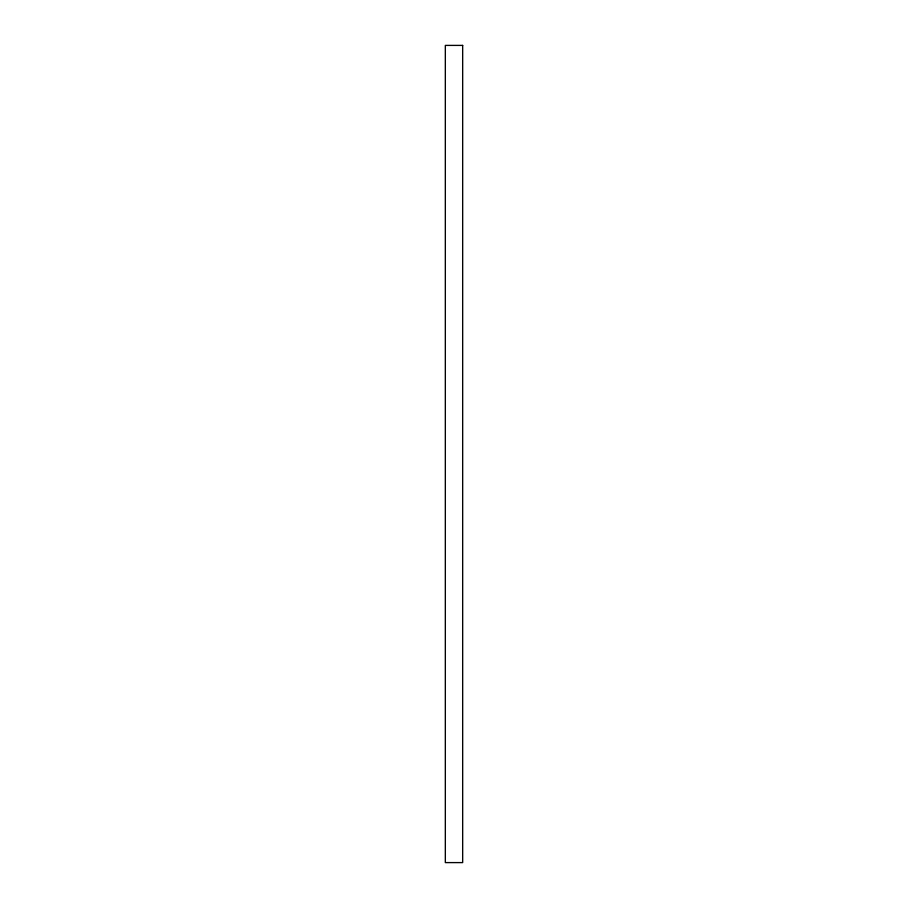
<?xml version="1.0" encoding="UTF-8"?>
<svg xmlns="http://www.w3.org/2000/svg" width="908" height="908" viewBox="0 0 908 908"><rect width="100%" height="100%" fill="white"/><g stroke="black" fill="none" stroke-linecap="round" stroke-linejoin="round"><path stroke-width="1.36" d="M462.671 45.4L445.329 45.4L445.329 862.6L462.671 862.6L462.671 45.4"/></g></svg>
